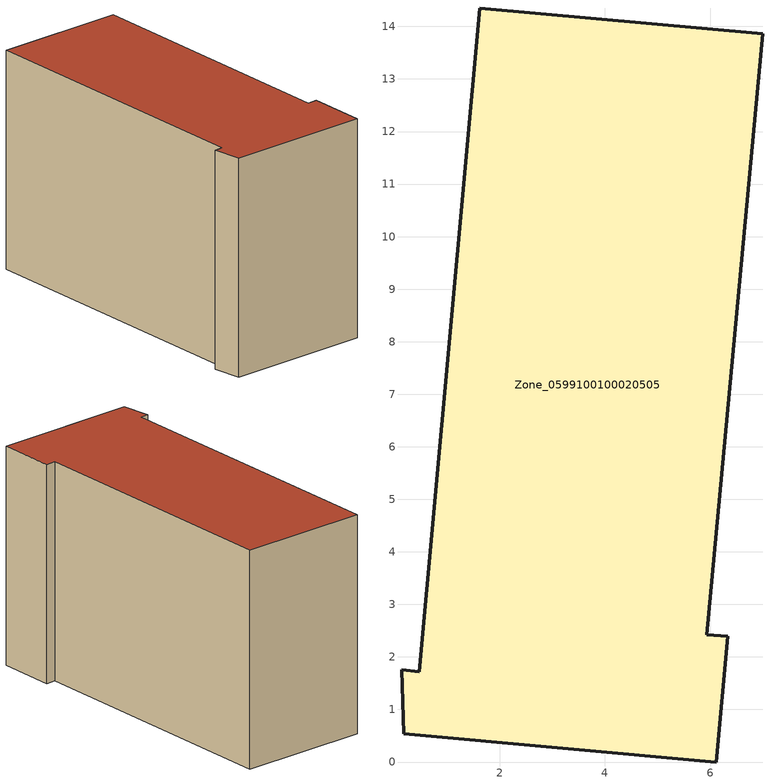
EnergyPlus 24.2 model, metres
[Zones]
Zone_0599100100020505
 floor ground (C_G): 0.17,0.54 0.14,1.75 0.47,1.72 1.61,14.35 7,13.86 5.94,2.42 6.33,2.39 6.12,0 z0
 wall outside (C_F): 0.14,1.75 0.17,0.54 6.12,0 6.33,2.39 5.94,2.42 7,13.86 1.61,14.35 0.47,1.72 0.14,1.75 z0:9.1
 roof outside (C_R): 0.17,0.54 6.12,0 6.33,2.39 5.94,2.42 7,13.86 1.61,14.35 0.47,1.72 0.14,1.75 z9.1
[BUILDING]
Pand.0599100100020505: North Axis=0; Terrain=City; Loads Convergence Tolerance Value=0.04; Temperature Convergence Tolerance Value=0.4; Solar Distribution=FullExterior; Maximum Number of Warmup Days=25; Minimum Number of Warmup Days=1
[Site:Location]
Rotterdam.The.Hague.AP_ZH_NLD Design_Conditions: Latitude=51.96; Longitude=4.45; Time Zone=1; Elevation=-4.5
[SITE:GROUNDTEMPERATURE:BUILDINGSURFACE]
18, 18, 18, 18, 18, 18, 18, 18, 18, 18, 18, 18
[MATERIAL] Thermal Absorptance=0.9; Solar Absorptance=0.7; Visible Absorptance=0.7
Name | Roughness | Thickness | Conductivity | Density | Specific Heat
G.TI.2015-2018 | MediumSmooth | 0.15 | 0.0428571 | 540 | 1210
F.TI.2015-2018 | Rough | 0.3 | 0.0666667 | 1920 | 840
R.TI.2015-2018 | MediumRough | 0.2 | 0.0333333 | 1500 | 1000
[CONSTRUCTION]
C_G: G.TI.2015-2018
C_F: F.TI.2015-2018
C_R: R.TI.2015-2018
[ZONE]
Zone_0599100100020505: Type=1; Multiplier=1; Ceiling Height=Autocalculate; Volume=Autocalculate; Floor Area=autocalculate; Part of Total Floor Area=Yes
[ZONEINFILTRATION:DESIGNFLOWRATE]
Infil_Zone_0599100100020505: Zone or ZoneList or Space or SpaceList=Zone_0599100100020505; Schedule=AlwaysOn; Design Flow Rate Calculation Method=Flow/Area; Flow Rate per Floor Area=0.0015; Constant Term Coefficient=1; Temperature Term Coefficient=0; Velocity Term Coefficient=0; Velocity Squared Term Coefficient=0
[HVACTEMPLATE:ZONE:IDEALLOADSAIRSYSTEM]
Zone_0599100100020505: Maximum Heating Supply Air Temperature=50; Minimum Cooling Supply Air Temperature=13; Maximum Heating Supply Air Humidity Ratio=0.0156; Minimum Cooling Supply Air Humidity Ratio=0.0077; Heating Limit=NoLimit; Cooling Limit=NoLimit; Dehumidification Control Type=ConstantSensibleHeatRatio; Cooling Sensible Heat Ratio=0.7; Dehumidification Setpoint=60; Humidification Control Type=None; Humidification Setpoint=30; Outdoor Air Method=None; Outdoor Air Flow Rate per Person=0.00944; Outdoor Air Flow Rate per Zone Floor Area=0; Outdoor Air Flow Rate per Zone=0; Demand Controlled Ventilation Type=None; Outdoor Air Economizer Type=NoEconomizer; Heat Recovery Type=None; Sensible Heat Recovery Effectiveness=0.7; Latent Heat Recovery Effectiveness=0.65
[ZONECONTROL:THERMOSTAT]
ThermostatControl_Zone_0599100100020505: Zone or ZoneList=Zone_0599100100020505; Control Type Schedule=DualSetpointControlType; Control 1=Thermostat_Zone_0599100100020505; Temperature Difference Between Cutout And Setpoint=0
[THERMOSTATSETPOINT:DUALSETPOINT]
Thermostat_Zone_0599100100020505: Heating Setpoint Temperature Schedule=HeatingSetpoint_Zone_0599100100020505; Cooling Setpoint Temperature Schedule=CoolingSetpoint_Zone_0599100100020505
[SCHEDULE:COMPACT]
HeatingSetpoint_Zone_0599100100020505: Through: 12/31, For: AllDays, Until: 24:00, 21
CoolingSetpoint_Zone_0599100100020505: Through: 12/31, For: AllDays, Until: 24:00, 24
DualSetpointControlType: Through: 12/31, For: AllDays, Until: 24:00, 4
AlwaysOn: Through: 12/31, For: AllDays, Until: 24:00, 1
